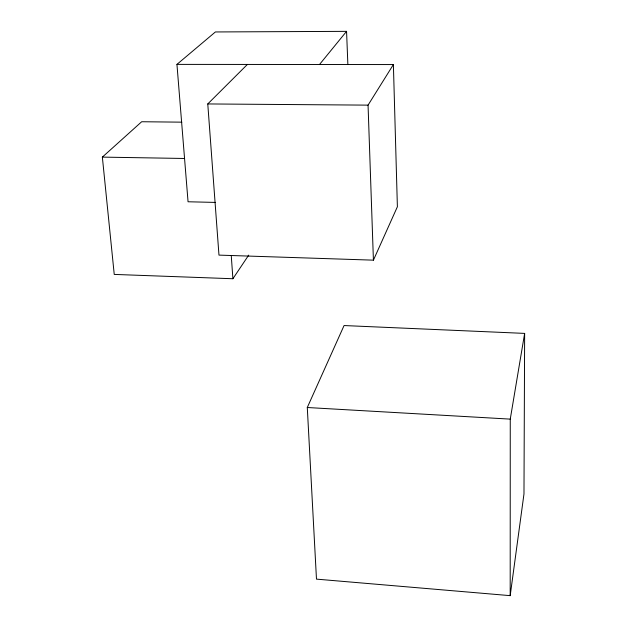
<?xml version="1.0" encoding="UTF-8"?>
<svg xmlns="http://www.w3.org/2000/svg" width="627" height="627" viewBox="0 0 627 627"><rect width="100%" height="100%" fill="white"/><g stroke="black" fill="none" stroke-linecap="round" stroke-linejoin="round"><path stroke-width="0.94" d="M510.19 595.65L510.26 419.126L524.642 333.399L344.066 325.546L307.285 407.511L316.478 579.129L510.19 595.65L523.976 493.943L524.642 333.399M247.391 64.44L207.772 103.941L218.972 255.111L373.418 260.158L397.385 206.761L393.388 64.565L176.947 64.385L188.053 201.769L215.445 202.419M373.418 260.158L368.057 105.132L393.388 64.565M181.838 122.163L141.678 121.74L102.358 157.111L114.239 274.414L232.899 278.741L248.692 255.134M319.511 64.503L346.566 31.35L215.398 31.953L176.947 64.385M207.772 103.941L368.057 105.132M102.358 157.111L184.385 158.474M307.285 407.511L510.26 419.126M231.245 255.408L232.899 278.741M346.566 31.35L347.867 64.557"/></g></svg>
